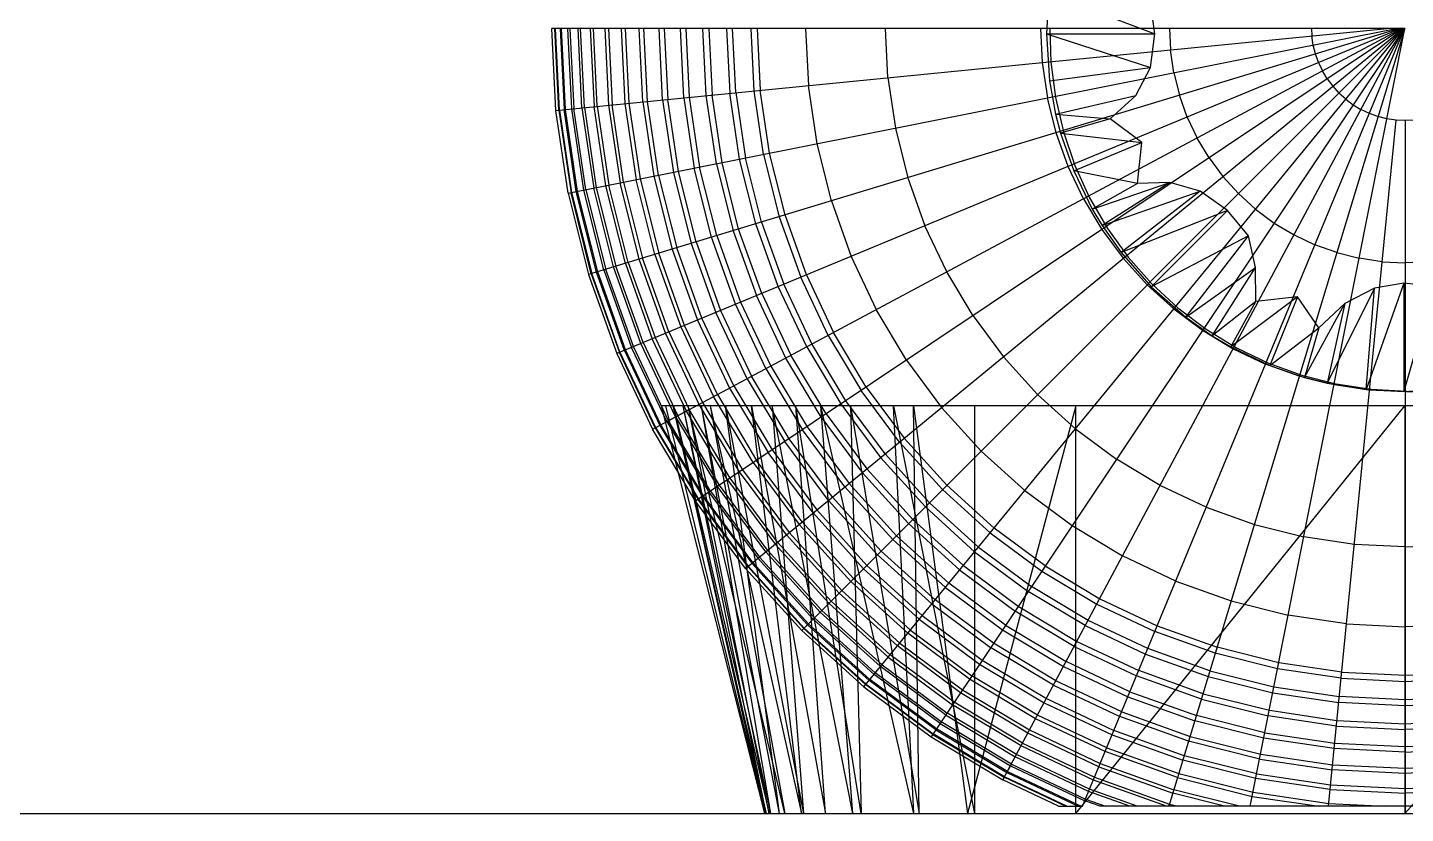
# Model space of a CAD drawing. Header units: inches. Extents: x 0 to 54693, y 0 to 31146.
# Drawn here: x 13587.7 to 13780.5, y 14948.3 to 15058.2 of the extents above; entities that cross this region are included whole.
import ezdxf

# ---------------------------------------------------------------- set-up
doc = ezdxf.new("R2010")
doc.units = ezdxf.units.IN
doc.header["$MEASUREMENT"] = 0
doc.layers.add('Added', color=3, linetype='Continuous')

msp = doc.modelspace()

# ---------------------------------------------------------------- linework, layer by layer
at = {"layer": 'Added', "linetype": 'Continuous', "lineweight": -2, "ltscale": 0.18}
for p, q in [((13730.58, 15062.96), (13730.26, 15057.32)), ((13730.58, 15062.96), (13745.43, 15057.32)), ((13745.43, 15057.32), (13744.84, 15061.34)), ((13780.41, 15058.07), (13661.05, 15058.07)), ((13661.61, 15046.62), (13661.05, 15058.07)), ((13662.03, 15046.66), (13661.47, 15058.07)), ((13662.11, 15046.67), (13661.55, 15058.07)), ((13661.61, 15046.62), (13777.92, 15058.07)), ((13662.22, 15058.07), (13662.78, 15046.74)), ((13662.95, 15046.75), (13662.39, 15058.07)), ((13663.86, 15046.84), (13663.31, 15058.07)), ((13663.33, 15035.03), (13779.2, 15058.07)), ((13663.57, 15058.07), (13664.12, 15046.87)), ((13665.27, 15046.98), (13664.72, 15058.07)), ((13665.61, 15047.01), (13665.07, 15058.07)), ((13779.63, 15058.07), (13666.18, 15023.66)), ((13666.44, 15058.07), (13666.98, 15047.15)), ((13667.41, 15047.19), (13666.87, 15058.07)), ((13668.46, 15058.07), (13668.98, 15047.35)), ((13668.97, 15058.07), (13669.49, 15047.4)), ((13779.85, 15058.07), (13670.13, 15012.63)), ((13670.75, 15058.07), (13671.26, 15047.57)), ((13671.33, 15058.07), (13671.84, 15047.63)), ((13673.79, 15047.82), (13673.29, 15058.07)), ((13674.44, 15047.88), (13673.94, 15058.07)), ((13676.55, 15048.09), (13676.06, 15058.07)), ((13779.99, 15058.07), (13676.17, 15002.58)), ((13676.78, 15058.07), (13677.27, 15048.16)), ((13679.52, 15048.38), (13679.04, 15058.07)), ((13679.81, 15058.07), (13680.28, 15048.46)), ((13780.08, 15058.07), (13681.16, 14991.98)), ((13682.66, 15048.69), (13682.2, 15058.07)), ((13683.01, 15058.07), (13683.47, 15048.77)), ((13685.5, 15058.07), (13685.95, 15049.02)), ((13686.79, 15049.1), (13686.34, 15058.07)), ((13688.14, 14982.57), (13780.15, 15058.07)), ((13689.36, 15049.35), (13688.93, 15058.07)), ((13689.78, 15058.07), (13690.21, 15049.44)), ((13696.56, 15058.07), (13696.95, 15050.1)), ((13704.7, 14966.01), (13780.25, 15058.07)), ((13708.07, 15051.2), (13707.73, 15058.07)), ((13708.74, 14986.61), (13780.21, 15058.07)), ((13780.29, 15058.07), (13714.11, 14959.03)), ((13724.16, 14953.01), (13780.32, 15058.07)), ((13729.41, 15058.07), (13729.65, 15053.32)), ((13730.72, 15058.07), (13730.86, 15053.36)), ((13735.31, 14949.32), (13780.35, 15058.07)), ((13780.38, 15058.07), (13747.39, 14949.32)), ((13747.45, 15058.07), (13747.6, 15055.09)), ((13758.77, 14949.32), (13780.41, 15058.07)), ((13767.33, 15058.07), (13767.38, 15057.04)), ((13730.26, 15057.32), (13744.8, 15052.63)), ((13730.26, 15057.32), (13730.69, 15050.77)), ((13730.26, 15057.32), (13745.43, 15057.32)), ((13744.8, 15052.63), (13745.43, 15057.32)), ((13767.57, 15055.76), (13767.38, 15057.04)), ((13767.88, 15054.51), (13767.57, 15055.76)), ((13748.07, 15051.88), (13747.6, 15055.09)), ((13768.32, 15053.3), (13767.88, 15054.51)), ((13729.65, 15053.32), (13730.38, 15048.36)), ((13730.69, 15050.77), (13744.8, 15052.63)), ((13730.86, 15053.36), (13731.5, 15048.44)), ((13742.76, 15048.69), (13744.8, 15052.63)), ((13748.07, 15051.88), (13748.86, 15048.74)), ((13768.32, 15053.3), (13768.87, 15052.13)), ((13769.53, 15051.03), (13768.87, 15052.13)), ((13698.16, 15041.95), (13696.95, 15050.1)), ((13708.07, 15051.2), (13709.12, 15044.13)), ((13730.69, 15050.77), (13731.53, 15046.11)), ((13769.53, 15051.03), (13770.3, 15049.99)), ((13770.3, 15049.99), (13771.17, 15049.04)), ((13676.55, 15048.09), (13678.06, 15037.96)), ((13678.76, 15038.1), (13677.27, 15048.16)), ((13679.52, 15048.38), (13680.98, 15038.54)), ((13680.28, 15048.46), (13681.73, 15038.69)), ((13684.08, 15039.15), (13682.66, 15048.69)), ((13684.87, 15039.31), (13683.47, 15048.77)), ((13687.32, 15039.8), (13685.95, 15049.02)), ((13686.79, 15049.1), (13688.14, 15039.96)), ((13690.67, 15040.47), (13689.36, 15049.35)), ((13691.51, 15040.63), (13690.21, 15049.44)), ((13731.6, 15043.5), (13730.38, 15048.36)), ((13731.5, 15048.44), (13732.62, 15043.61)), ((13731.53, 15046.11), (13742.76, 15048.69)), ((13739.18, 15045.43), (13742.76, 15048.69)), ((13749.95, 15045.69), (13748.86, 15048.74)), ((13772.12, 15048.17), (13771.17, 15049.04)), ((13772.12, 15048.17), (13773.16, 15047.4)), ((13663.33, 15035.03), (13661.61, 15046.62)), ((13662.03, 15046.66), (13663.74, 15035.11)), ((13662.11, 15046.67), (13663.82, 15035.13)), ((13664.48, 15035.26), (13662.78, 15046.74)), ((13664.65, 15035.29), (13662.95, 15046.75)), ((13665.55, 15035.47), (13663.86, 15046.84)), ((13665.8, 15035.52), (13664.12, 15046.87)), ((13665.27, 15046.98), (13666.93, 15035.74)), ((13665.61, 15047.01), (13667.27, 15035.81)), ((13668.62, 15036.08), (13666.98, 15047.15)), ((13667.41, 15047.19), (13669.04, 15036.16)), ((13668.98, 15047.35), (13670.6, 15036.47)), ((13671.1, 15036.57), (13669.49, 15047.4)), ((13671.26, 15047.57), (13672.84, 15036.92)), ((13671.84, 15047.63), (13673.42, 15037.03)), ((13673.79, 15047.82), (13675.34, 15037.42)), ((13675.98, 15037.54), (13674.44, 15047.88)), ((13731.53, 15046.11), (13732.23, 15043.42)), ((13731.53, 15046.11), (13739.18, 15045.43)), ((13773.16, 15047.4), (13774.26, 15046.74)), ((13775.43, 15046.19), (13774.26, 15046.74)), ((13776.64, 15045.75), (13775.43, 15046.19)), ((13709.12, 15044.13), (13710.85, 15037.21)), ((13739.18, 15045.43), (13732.23, 15043.42)), ((13743.6, 15042.13), (13739.18, 15045.43)), ((13749.95, 15045.69), (13751.34, 15042.76)), ((13769.72, 14949.32), (13779.17, 15045.25)), ((13777.89, 15045.44), (13776.64, 15045.75)), ((13779.17, 15045.25), (13777.89, 15045.44)), ((13780.46, 15045.19), (13779.17, 15045.25)), ((13781.74, 15045.25), (13780.46, 15045.19)), ((13780.46, 15045.19), (13780.46, 14948.32)), ((13733.29, 15038.79), (13731.6, 15043.5)), ((13732.23, 15043.42), (13734.07, 15038.18)), ((13732.23, 15043.42), (13743.6, 15042.13)), ((13732.62, 15043.61), (13734.22, 15038.91)), ((13753, 15039.98), (13751.34, 15042.76)), ((13690.67, 15040.47), (13692.86, 15031.75)), ((13693.68, 15032), (13691.51, 15040.63)), ((13700.16, 15033.97), (13698.16, 15041.95)), ((13734.07, 15038.18), (13743.6, 15042.13)), ((13742.98, 15036.38), (13743.6, 15042.13)), ((13683.4, 15028.88), (13680.98, 15038.54)), ((13684.13, 15029.11), (13681.73, 15038.69)), ((13684.08, 15039.15), (13686.42, 15029.8)), ((13687.19, 15030.03), (13684.87, 15039.31)), ((13689.58, 15030.76), (13687.32, 15039.8)), ((13690.38, 15031), (13688.14, 15039.96)), ((13735.43, 15034.26), (13733.29, 15038.79)), ((13734.22, 15038.91), (13736.28, 15034.39)), ((13753, 15039.98), (13754.93, 15037.38)), ((13673.27, 15025.81), (13670.6, 15036.47)), ((13671.1, 15036.57), (13673.76, 15025.96)), ((13675.46, 15026.47), (13672.84, 15036.92)), ((13673.42, 15037.03), (13676.02, 15026.64)), ((13675.34, 15037.42), (13677.89, 15027.21)), ((13675.98, 15037.54), (13678.52, 15027.4)), ((13678.06, 15037.96), (13680.55, 15028.02)), ((13681.23, 15028.23), (13678.76, 15038.1)), ((13710.85, 15037.21), (13713.26, 15030.49)), ((13734.07, 15038.18), (13736.67, 15032.83)), ((13742.98, 15036.38), (13734.07, 15038.18)), ((13736.67, 15032.83), (13747.51, 15036.52)), ((13747.51, 15036.52), (13738.05, 15030.52)), ((13747.51, 15036.52), (13742.98, 15036.38)), ((13751.78, 15035.32), (13747.51, 15036.52)), ((13754.93, 15037.38), (13757.11, 15034.98)), ((13663.33, 15035.03), (13666.18, 15023.66)), ((13666.58, 15023.78), (13663.74, 15035.11)), ((13663.82, 15035.13), (13666.66, 15023.81)), ((13667.3, 15024), (13664.48, 15035.26)), ((13667.47, 15024.05), (13664.65, 15035.29)), ((13668.34, 15024.32), (13665.55, 15035.47)), ((13665.8, 15035.52), (13668.59, 15024.39)), ((13669.69, 15024.73), (13666.93, 15035.74)), ((13667.27, 15035.81), (13670.02, 15024.83)), ((13671.34, 15025.23), (13668.62, 15036.08)), ((13671.75, 15025.35), (13669.04, 15036.16)), ((13742.98, 15036.38), (13736.67, 15032.83)), ((13738.05, 15030.52), (13751.78, 15035.32)), ((13751.78, 15035.32), (13740.69, 15026.75)), ((13755.57, 15032.62), (13751.78, 15035.32)), ((13757.11, 15034.98), (13759.51, 15032.8)), ((13700.16, 15033.97), (13702.93, 15026.21)), ((13735.43, 15034.26), (13738, 15029.96)), ((13736.28, 15034.39), (13738.78, 15030.1)), ((13736.67, 15032.83), (13738.05, 15030.52)), ((13755.57, 15032.62), (13740.69, 15026.75)), ((13744.91, 15021.96), (13755.57, 15032.62)), ((13758.5, 15029.06), (13755.57, 15032.62)), ((13759.51, 15032.8), (13762.11, 15030.87)), ((13692.72, 15021.98), (13689.58, 15030.76)), ((13690.38, 15031), (13693.5, 15022.31)), ((13692.86, 15031.75), (13695.88, 15023.29)), ((13696.67, 15023.62), (13693.68, 15032)), ((13762.11, 15030.87), (13764.89, 15029.21)), ((13686.75, 15019.51), (13683.4, 15028.88)), ((13684.13, 15029.11), (13687.46, 15019.81)), ((13686.42, 15029.8), (13689.67, 15020.72)), ((13690.42, 15021.03), (13687.19, 15030.03)), ((13716.31, 15024.04), (13713.26, 15030.49)), ((13738, 15029.96), (13740.99, 15025.94)), ((13738.05, 15030.52), (13740.69, 15026.75)), ((13738.78, 15030.1), (13741.69, 15026.08)), ((13758.5, 15029.06), (13744.91, 15021.96)), ((13749.76, 15017.7), (13758.5, 15029.06)), ((13759.52, 15024.65), (13758.5, 15029.06)), ((13764.89, 15029.21), (13767.82, 15027.82)), ((13677.89, 15027.21), (13681.44, 15017.31)), ((13682.04, 15017.56), (13678.52, 15027.4)), ((13680.55, 15028.02), (13684, 15018.37)), ((13681.23, 15028.23), (13684.66, 15018.65)), ((13740.69, 15026.75), (13744.91, 15021.96)), ((13770.87, 15026.73), (13767.82, 15027.82)), ((13673.84, 15014.16), (13670.02, 15024.83)), ((13671.34, 15025.23), (13675.11, 15014.69)), ((13671.75, 15025.35), (13675.51, 15014.85)), ((13676.97, 15015.46), (13673.27, 15025.81)), ((13677.44, 15015.66), (13673.76, 15025.96)), ((13675.46, 15026.47), (13679.09, 15016.34)), ((13679.63, 15016.56), (13676.02, 15026.64)), ((13702.93, 15026.21), (13706.45, 15018.77)), ((13740.99, 15025.94), (13744.35, 15022.22)), ((13741.69, 15026.08), (13744.98, 15022.36)), ((13770.87, 15026.73), (13774.01, 15025.94)), ((13777.22, 15025.47), (13774.01, 15025.94)), ((13777.22, 15025.47), (13780.46, 15025.31)), ((13783.69, 15025.47), (13780.46, 15025.31)), ((13666.66, 15023.81), (13666.18, 15023.66)), ((13666.18, 15023.66), (13670.13, 15012.63)), ((13666.58, 15023.78), (13670.51, 15012.79)), ((13670.59, 15012.82), (13666.66, 15023.81)), ((13671.21, 15013.07), (13667.3, 15024)), ((13671.37, 15013.14), (13667.47, 15024.05)), ((13668.34, 15024.32), (13672.22, 15013.49)), ((13672.46, 15013.59), (13668.59, 15024.39)), ((13673.52, 15014.03), (13669.69, 15024.73)), ((13699.72, 15015.17), (13695.88, 15023.29)), ((13696.67, 15023.62), (13700.48, 15015.58)), ((13719.98, 15017.91), (13716.31, 15024.04)), ((13749.76, 15017.7), (13759.52, 15024.65)), ((13753.46, 15015.11), (13759.52, 15024.65)), ((13759.57, 15019.89), (13759.52, 15024.65)), ((13690.42, 15021.03), (13694.5, 15012.38)), ((13696.71, 15013.56), (13692.72, 15021.98)), ((13697.45, 15013.96), (13693.5, 15022.31)), ((13744.35, 15022.22), (13748.07, 15018.86)), ((13744.91, 15021.96), (13749.76, 15017.7)), ((13744.98, 15022.36), (13748.63, 15019)), ((13776.15, 15021.78), (13769.53, 15008.48)), ((13776.15, 15021.78), (13771.98, 15019.61)), ((13780.26, 15022.48), (13774.98, 15007.6)), ((13774.98, 15007.6), (13776.15, 15021.78)), ((13780.26, 15022.48), (13776.15, 15021.78)), ((13784.44, 15022), (13780.26, 15022.48)), ((13780.26, 15022.48), (13780.26, 15007.32)), ((13784.44, 15022), (13780.26, 15007.32)), ((13691.01, 15010.51), (13686.75, 15019.51)), ((13687.46, 15019.81), (13691.68, 15010.88)), ((13693.79, 15012), (13689.67, 15020.72)), ((13759.57, 15019.89), (13753.46, 15015.11)), ((13765.39, 15020.53), (13756.07, 15013.56)), ((13756.07, 15013.56), (13759.57, 15019.89)), ((13765.39, 15020.53), (13759.57, 15019.89)), ((13765.39, 15020.53), (13761.53, 15010.96)), ((13768.37, 15016.24), (13765.39, 15020.53)), ((13766.36, 15009.29), (13771.98, 15019.61)), ((13771.98, 15019.61), (13768.37, 15016.24)), ((13771.98, 15019.61), (13769.53, 15008.48)), ((13681.44, 15017.31), (13685.93, 15007.8)), ((13686.51, 15008.11), (13682.04, 15017.56)), ((13688.38, 15009.11), (13684, 15018.37)), ((13684.66, 15018.65), (13689.01, 15009.45)), ((13710.69, 15011.71), (13706.45, 15018.77)), ((13719.98, 15017.91), (13724.23, 15012.18)), ((13748.07, 15018.86), (13752.09, 15015.87)), ((13748.63, 15019), (13752.59, 15016.01)), ((13749.76, 15017.7), (13753.46, 15015.11)), ((13681.67, 15005.52), (13676.97, 15015.46)), ((13677.44, 15015.66), (13682.12, 15005.76)), ((13679.09, 15016.34), (13683.69, 15006.6)), ((13684.21, 15006.88), (13679.63, 15016.56)), ((13705.05, 15007.94), (13700.48, 15015.58)), ((13752.09, 15015.87), (13756.39, 15013.3)), ((13752.59, 15016.01), (13756.83, 15013.43)), ((13761.53, 15010.96), (13768.37, 15016.24)), ((13768.37, 15016.24), (13766.36, 15009.29)), ((13677.13, 15003.1), (13672.22, 15013.49)), ((13677.36, 15003.22), (13672.46, 15013.59)), ((13678.38, 15003.76), (13673.52, 15014.03)), ((13673.84, 15014.16), (13678.68, 15003.93)), ((13679.89, 15004.57), (13675.11, 15014.69)), ((13675.51, 15014.85), (13680.27, 15004.78)), ((13696.71, 15013.56), (13701.5, 15005.57)), ((13702.19, 15006.03), (13697.45, 15013.96)), ((13699.72, 15015.17), (13704.34, 15007.47)), ((13753.46, 15015.11), (13756.07, 15013.56)), ((13756.07, 15013.56), (13761.53, 15010.96)), ((13756.39, 15013.3), (13760.92, 15011.16)), ((13756.83, 15013.43), (13761.31, 15011.28)), ((13670.13, 15012.63), (13675.14, 15002.03)), ((13675.51, 15002.23), (13670.51, 15012.79)), ((13670.59, 15012.82), (13675.58, 15002.27)), ((13671.21, 15013.07), (13676.17, 15002.58)), ((13676.32, 15002.67), (13671.37, 15013.14)), ((13698.75, 15003.73), (13693.79, 15012)), ((13699.42, 15004.18), (13694.5, 15012.38)), ((13710.69, 15011.71), (13715.59, 15005.09)), ((13724.23, 15012.18), (13729.02, 15006.89)), ((13694.24, 15000.72), (13689.01, 15009.45)), ((13691.01, 15010.51), (13696.12, 15001.98)), ((13691.68, 15010.88), (13696.76, 15002.4)), ((13765.63, 15009.47), (13760.92, 15011.16)), ((13761.31, 15011.28), (13765.97, 15009.59)), ((13761.53, 15010.96), (13766.36, 15009.29)), ((13770.49, 15008.25), (13765.63, 15009.47)), ((13765.97, 15009.59), (13770.78, 15008.37)), ((13685.93, 15007.8), (13691.34, 14998.78)), ((13686.51, 15008.11), (13691.88, 14999.14)), ((13688.38, 15009.11), (13693.65, 15000.32)), ((13709.69, 15000.25), (13704.34, 15007.47)), ((13705.05, 15007.94), (13710.36, 15000.8)), ((13766.36, 15009.29), (13769.53, 15008.48)), ((13769.53, 15008.48), (13774.98, 15007.6)), ((13775.45, 15007.51), (13770.49, 15008.25)), ((13770.78, 15008.37), (13775.69, 15007.63)), ((13774.98, 15007.6), (13780.26, 15007.32)), ((13780.46, 15007.27), (13775.45, 15007.51)), ((13775.69, 15007.63), (13780.65, 15007.38)), ((13780.26, 15007.32), (13786.13, 15007.66)), ((13780.46, 15007.27), (13785.46, 15007.51)), ((13682.12, 15005.76), (13687.75, 14996.38)), ((13689.23, 14997.37), (13683.69, 15006.6)), ((13684.21, 15006.88), (13689.71, 14997.69)), ((13701.5, 15005.57), (13707.05, 14998.08)), ((13707.7, 14998.61), (13702.19, 15006.03)), ((13729.02, 15006.89), (13734.31, 15002.1)), ((13883.43, 15005.32), (13676.4, 15005.32)), ((13690.85, 14948.32), (13676.4, 15005.32)), ((13676.98, 15005.32), (13690.85, 14948.32)), ((13677.13, 15003.1), (13678.38, 15003.76)), ((13677.98, 15005.32), (13690.85, 14948.32)), ((13677.98, 15005.32), (13691.04, 14948.32)), ((13678.1, 15005.32), (13690.85, 14948.32)), ((13678.1, 15005.32), (13691.44, 14948.32)), ((13678.38, 15003.76), (13684.22, 14994.02)), ((13680.27, 15004.78), (13678.68, 15003.93)), ((13684.5, 14994.21), (13678.68, 15003.93)), ((13691.04, 14948.32), (13679.45, 15005.32)), ((13691.69, 14948.32), (13679.45, 15005.32)), ((13685.65, 14994.98), (13679.89, 15004.57)), ((13691.44, 14948.32), (13680.14, 15005.32)), ((13693.66, 14948.32), (13680.14, 15005.32)), ((13686, 14995.21), (13680.27, 15004.78)), ((13687.32, 14996.1), (13681.67, 15005.52)), ((13691.69, 14948.32), (13682, 15005.32)), ((13692.93, 14948.32), (13682, 15005.32)), ((13683.21, 15005.32), (13693.66, 14948.32)), ((13683.21, 15005.32), (13695.98, 14948.32)), ((13685.35, 15005.32), (13696.27, 14948.32)), ((13692.93, 14948.32), (13685.35, 15005.32)), ((13695.98, 14948.32), (13688.97, 15005.32)), ((13688.97, 15005.32), (13699.36, 14948.32)), ((13691.86, 15005.32), (13696.27, 14948.32)), ((13703.17, 14948.32), (13691.86, 15005.32)), ((13704.32, 14948.32), (13695.2, 15005.32)), ((13699.36, 14948.32), (13695.2, 15005.32)), ((13703.17, 14948.32), (13698.67, 15005.32)), ((13711.71, 14948.32), (13698.67, 15005.32)), ((13698.75, 15003.73), (13704.49, 14995.98)), ((13699.42, 15004.18), (13705.12, 14996.5)), ((13702.82, 15005.32), (13712.44, 14948.32)), ((13702.82, 15005.32), (13704.32, 14948.32)), ((13708.87, 15005.32), (13720.17, 14948.32)), ((13711.71, 14948.32), (13708.87, 15005.32)), ((13712.44, 14948.32), (13711.67, 15005.32)), ((13711.67, 15005.32), (13719.19, 14948.32)), ((13721.12, 14998.99), (13715.59, 15005.09)), ((13734.35, 15005.32), (13719.19, 14948.32)), ((13720.17, 15005.32), (13720.17, 14948.32)), ((13734.35, 14948.32), (13734.35, 15005.32)), ((13734.35, 14948.32), (13780.4, 15005.32)), ((13780.4, 15005.32), (13780.4, 14948.32)), ((13780.4, 14948.32), (13831.09, 15005.32)), ((13675.14, 15002.03), (13675.58, 15002.27)), ((13681.16, 14991.98), (13675.14, 15002.03)), ((13675.51, 15002.23), (13676.32, 15002.67)), ((13675.51, 15002.23), (13681.51, 14992.21)), ((13675.58, 15002.27), (13681.58, 14992.26)), ((13676.17, 15002.58), (13682.14, 14992.63)), ((13682.28, 14992.73), (13676.32, 15002.67)), ((13677.13, 15003.1), (13683.04, 14993.24)), ((13683.26, 14993.38), (13677.36, 15003.22)), ((13702.05, 14993.98), (13696.12, 15001.98)), ((13696.76, 15002.4), (13702.65, 14994.47)), ((13734.31, 15002.1), (13740.04, 14997.85)), ((13699.75, 14992.09), (13693.65, 15000.32)), ((13700.3, 14992.55), (13694.24, 15000.72)), ((13709.69, 15000.25), (13715.73, 14993.6)), ((13716.33, 14994.2), (13710.36, 15000.8)), ((13697.61, 14990.33), (13691.34, 14998.78)), ((13691.88, 14999.14), (13698.11, 14990.75)), ((13713.31, 14991.18), (13707.05, 14998.08)), ((13713.9, 14991.77), (13707.7, 14998.61)), ((13721.12, 14998.99), (13727.22, 14993.46)), ((13746.17, 14994.18), (13740.04, 14997.85)), ((13693.87, 14987.27), (13687.32, 14996.1)), ((13687.75, 14996.38), (13694.26, 14987.59)), ((13689.23, 14997.37), (13695.64, 14988.72)), ((13696.09, 14989.09), (13689.71, 14997.69)), ((13710.97, 14988.84), (13704.49, 14995.98)), ((13705.12, 14996.5), (13711.54, 14989.41)), ((13690.98, 14984.9), (13684.22, 14994.02)), ((13691.25, 14985.12), (13684.5, 14994.21)), ((13685.65, 14994.98), (13692.31, 14985.99)), ((13692.64, 14986.26), (13686, 14995.21)), ((13708.74, 14986.61), (13702.05, 14993.98)), ((13702.65, 14994.47), (13709.28, 14987.15)), ((13716.33, 14994.2), (13722.93, 14988.23)), ((13752.62, 14991.13), (13746.17, 14994.18)), ((13688.47, 14982.83), (13681.51, 14992.21)), ((13681.58, 14992.26), (13688.53, 14982.89)), ((13682.14, 14992.63), (13689.05, 14983.31)), ((13689.18, 14983.42), (13682.28, 14992.73)), ((13683.04, 14993.24), (13689.89, 14984)), ((13683.26, 14993.38), (13690.09, 14984.17)), ((13706.63, 14984.5), (13699.75, 14992.09)), ((13707.14, 14985.01), (13700.3, 14992.55)), ((13715.73, 14993.6), (13722.38, 14987.56)), ((13727.22, 14993.46), (13733.84, 14988.56)), ((13688.14, 14982.57), (13681.16, 14991.98)), ((13704.67, 14982.54), (13697.61, 14990.33)), ((13705.13, 14983), (13698.11, 14990.75)), ((13720.21, 14984.92), (13713.31, 14991.18)), ((13720.74, 14985.57), (13713.9, 14991.77)), ((13752.62, 14991.13), (13759.34, 14988.72)), ((13702.87, 14980.74), (13695.64, 14988.72)), ((13696.09, 14989.09), (13703.28, 14981.15)), ((13718.11, 14982.36), (13710.97, 14988.84)), ((13711.54, 14989.41), (13718.63, 14982.99)), ((13730.07, 14982.92), (13722.93, 14988.23)), ((13733.84, 14988.56), (13740.9, 14984.32)), ((13759.34, 14988.72), (13766.26, 14986.99)), ((13692.64, 14986.26), (13700.13, 14978)), ((13693.87, 14987.27), (13701.25, 14979.12)), ((13694.26, 14987.59), (13701.61, 14979.48)), ((13709.28, 14987.15), (13706.63, 14984.5)), ((13716.11, 14979.92), (13708.74, 14986.61)), ((13716.6, 14980.52), (13709.28, 14987.15)), ((13722.38, 14987.56), (13729.6, 14982.21)), ((13773.33, 14985.94), (13766.26, 14986.99)), ((13690.98, 14984.9), (13698.61, 14976.48)), ((13698.85, 14976.72), (13691.25, 14985.12)), ((13692.31, 14985.99), (13699.83, 14977.7)), ((13707.14, 14985.01), (13696.01, 14973.88)), ((13706.63, 14984.5), (13714.22, 14977.62)), ((13707.14, 14985.01), (13714.68, 14978.17)), ((13720.21, 14984.92), (13727.7, 14979.37)), ((13720.74, 14985.57), (13728.16, 14980.06)), ((13780.46, 14985.59), (13773.33, 14985.94)), ((13780.46, 14985.59), (13787.58, 14985.94)), ((13696.01, 14973.88), (13688.14, 14982.57)), ((13688.47, 14982.83), (13696.31, 14974.18)), ((13688.53, 14982.89), (13696.37, 14974.24)), ((13689.05, 14983.31), (13696.84, 14974.71)), ((13696.97, 14974.83), (13689.18, 14983.42)), ((13689.89, 14984), (13697.61, 14975.48)), ((13697.8, 14975.67), (13690.09, 14984.17)), ((13702.87, 14980.74), (13704.67, 14982.54)), ((13712.46, 14975.48), (13704.67, 14982.54)), ((13712.88, 14975.98), (13705.13, 14983)), ((13718.63, 14982.99), (13726.31, 14977.29)), ((13730.07, 14982.92), (13737.71, 14978.35)), ((13748.34, 14980.8), (13740.9, 14984.32)), ((13710.85, 14973.51), (13702.87, 14980.74)), ((13711.22, 14973.96), (13703.28, 14981.15)), ((13724.53, 14974.63), (13716.6, 14980.52)), ((13718.11, 14982.36), (13725.86, 14976.62)), ((13729.6, 14982.21), (13737.3, 14977.59)), ((13748.34, 14980.8), (13756.1, 14978.03)), ((13709.4, 14971.74), (13701.25, 14979.12)), ((13709.72, 14972.13), (13701.61, 14979.48)), ((13716.11, 14979.92), (13724.11, 14973.99)), ((13735.69, 14974.58), (13727.7, 14979.37)), ((13736.09, 14975.32), (13728.16, 14980.06)), ((13697.8, 14975.67), (13698.85, 14976.72)), ((13707.25, 14969.12), (13698.85, 14976.72)), ((13708.12, 14970.18), (13699.83, 14977.7)), ((13700.13, 14978), (13708.39, 14970.51)), ((13714.22, 14977.62), (13722.45, 14971.52)), ((13722.85, 14972.11), (13714.68, 14978.17)), ((13726.31, 14977.29), (13734.51, 14972.37)), ((13737.3, 14977.59), (13745.42, 14973.75)), ((13737.71, 14978.35), (13745.75, 14974.54)), ((13756.1, 14978.03), (13764.08, 14976.03)), ((13696.84, 14974.71), (13705.44, 14966.92)), ((13696.97, 14974.83), (13705.55, 14967.05)), ((13697.61, 14975.48), (13706.13, 14967.76)), ((13706.3, 14967.96), (13697.8, 14975.67)), ((13707.03, 14968.85), (13698.61, 14976.48)), ((13712.46, 14975.48), (13720.91, 14969.21)), ((13712.88, 14975.98), (13721.27, 14969.75)), ((13734.13, 14971.66), (13725.86, 14976.62)), ((13744.44, 14971.37), (13736.09, 14975.32)), ((13772.23, 14974.82), (13764.08, 14976.03)), ((13772.23, 14974.82), (13780.46, 14974.41)), ((13788.68, 14974.82), (13780.46, 14974.41)), ((13696.01, 14973.88), (13704.7, 14966.01)), ((13704.96, 14966.34), (13696.31, 14974.18)), ((13705.02, 14966.4), (13696.37, 14974.24)), ((13719.5, 14967.1), (13710.85, 14973.51)), ((13711.22, 14973.96), (13719.82, 14967.58)), ((13724.11, 14973.99), (13732.64, 14968.88)), ((13724.53, 14974.63), (13733.01, 14969.55)), ((13735.69, 14974.58), (13744.11, 14970.59)), ((13753.88, 14970.73), (13745.42, 14973.75)), ((13745.75, 14974.54), (13754.13, 14971.55)), ((13718.23, 14965.19), (13709.4, 14971.74)), ((13709.72, 14972.13), (13718.51, 14965.62)), ((13731.24, 14966.25), (13722.45, 14971.52)), ((13731.58, 14966.88), (13722.85, 14972.11)), ((13734.13, 14971.66), (13742.85, 14967.54)), ((13734.51, 14972.37), (13743.16, 14968.29)), ((13753.13, 14968.25), (13744.44, 14971.37)), ((13762.76, 14969.38), (13754.13, 14971.55)), ((13707.25, 14969.12), (13716.34, 14962.37)), ((13708.12, 14970.18), (13717.11, 14963.52)), ((13717.34, 14963.87), (13708.39, 14970.51)), ((13720.91, 14969.21), (13729.93, 14963.8)), ((13721.27, 14969.75), (13730.24, 14964.38)), ((13741.94, 14965.33), (13733.01, 14969.55)), ((13744.11, 14970.59), (13752.89, 14967.45)), ((13762.6, 14968.54), (13753.88, 14970.73)), ((13771.57, 14968.08), (13762.76, 14969.38)), ((13714.86, 14960.15), (13705.55, 14967.05)), ((13715.37, 14960.91), (13706.13, 14967.76)), ((13715.51, 14961.13), (13706.3, 14967.96)), ((13716.15, 14962.09), (13707.03, 14968.85)), ((13728.73, 14961.56), (13719.5, 14967.1)), ((13729.01, 14962.08), (13719.82, 14967.58)), ((13732.64, 14968.88), (13741.64, 14964.62)), ((13751.93, 14964.29), (13742.85, 14967.54)), ((13752.16, 14965.06), (13743.16, 14968.29)), ((13752.89, 14967.45), (13761.93, 14965.19)), ((13753.13, 14968.25), (13762.09, 14966.01)), ((13771.48, 14967.23), (13762.6, 14968.54)), ((13771.48, 14967.23), (13780.46, 14966.78)), ((13771.57, 14968.08), (13780.46, 14967.64)), ((13780.46, 14967.64), (13789.34, 14968.08)), ((13780.46, 14966.78), (13789.43, 14967.23)), ((13704.7, 14966.01), (13714.11, 14959.03)), ((13714.34, 14959.38), (13704.96, 14966.34)), ((13705.02, 14966.4), (13714.39, 14959.45)), ((13714.76, 14960.01), (13705.44, 14966.92)), ((13727.65, 14959.54), (13718.23, 14965.19)), ((13718.51, 14965.62), (13727.89, 14959.99)), ((13731.24, 14966.25), (13740.5, 14961.87)), ((13740.78, 14962.53), (13731.58, 14966.88)), ((13741.94, 14965.33), (13751.24, 14962)), ((13752.16, 14965.06), (13761.44, 14962.74)), ((13761.93, 14965.19), (13771.15, 14963.82)), ((13762.09, 14966.01), (13771.23, 14964.66)), ((13726.7, 14957.76), (13717.11, 14963.52)), ((13726.91, 14958.14), (13717.34, 14963.87)), ((13729.93, 14963.8), (13739.44, 14959.31)), ((13730.24, 14964.38), (13739.69, 14959.91)), ((13741.64, 14964.62), (13751.01, 14961.27)), ((13751.93, 14964.29), (13761.28, 14961.95)), ((13780.46, 14963.36), (13771.15, 14963.82)), ((13780.46, 14964.2), (13771.23, 14964.66)), ((13789.68, 14964.66), (13780.46, 14964.2)), ((13789.76, 14963.82), (13780.46, 14963.36)), ((13716.15, 14962.09), (13725.89, 14956.25)), ((13726.06, 14956.55), (13716.34, 14962.37)), ((13738.47, 14956.96), (13728.73, 14961.56)), ((13738.69, 14957.5), (13729.01, 14962.08)), ((13750.15, 14958.42), (13740.5, 14961.87)), ((13740.78, 14962.53), (13750.36, 14959.1)), ((13760.67, 14958.85), (13751.01, 14961.27)), ((13760.82, 14959.6), (13751.24, 14962)), ((13770.82, 14960.53), (13761.28, 14961.95)), ((13761.44, 14962.74), (13770.9, 14961.34)), ((13770.9, 14961.34), (13780.46, 14960.87)), ((13780.46, 14960.87), (13790.01, 14961.34)), ((13714.34, 14959.38), (13724.36, 14953.38)), ((13724.4, 14953.45), (13714.39, 14959.45)), ((13714.76, 14960.01), (13724.72, 14954.04)), ((13724.8, 14954.19), (13714.86, 14960.15)), ((13715.37, 14960.91), (13725.23, 14955)), ((13725.35, 14955.23), (13715.51, 14961.13)), ((13737.59, 14954.84), (13727.65, 14959.54)), ((13727.89, 14959.99), (13737.79, 14955.31)), ((13739.44, 14959.31), (13749.34, 14955.76)), ((13749.53, 14956.39), (13739.69, 14959.91)), ((13760.82, 14959.6), (13770.59, 14958.15)), ((13770.82, 14960.53), (13780.46, 14960.06)), ((13790.09, 14960.53), (13780.46, 14960.06)), ((13714.11, 14959.03), (13724.16, 14953.01)), ((13736.82, 14952.98), (13726.7, 14957.76)), ((13726.91, 14958.14), (13736.98, 14953.38)), ((13738.69, 14957.5), (13748.77, 14953.89)), ((13760.09, 14955.93), (13750.15, 14958.42)), ((13750.36, 14959.1), (13760.23, 14956.63)), ((13770.51, 14957.39), (13760.67, 14958.85)), ((13780.46, 14956.9), (13770.51, 14957.39)), ((13770.59, 14958.15), (13780.46, 14957.67)), ((13780.46, 14957.67), (13790.32, 14958.15)), ((13780.46, 14956.9), (13790.4, 14957.39)), ((13736.16, 14951.39), (13725.89, 14956.25)), ((13736.29, 14951.71), (13726.06, 14956.55)), ((13748.6, 14953.33), (13738.47, 14956.96)), ((13759.55, 14953.21), (13749.34, 14955.76)), ((13759.67, 14953.85), (13749.53, 14956.39)), ((13760.09, 14955.93), (13770.22, 14954.42)), ((13760.23, 14956.63), (13770.29, 14955.14)), ((13724.72, 14954.04), (13725.35, 14955.23)), ((13724.72, 14954.04), (13734.69, 14949.32)), ((13724.8, 14954.19), (13735.09, 14949.32)), ((13725.23, 14955), (13735.62, 14950.09)), ((13725.35, 14955.23), (13735.72, 14950.33)), ((13737.59, 14954.84), (13747.94, 14951.14)), ((13737.79, 14955.31), (13748.09, 14951.63)), ((13748.77, 14953.89), (13759.16, 14951.29)), ((13759.67, 14953.85), (13770.01, 14952.31)), ((13780.46, 14953.92), (13770.22, 14954.42)), ((13770.29, 14955.14), (13780.46, 14954.64)), ((13780.46, 14954.64), (13790.62, 14955.14)), ((13790.69, 14954.42), (13780.46, 14953.92)), ((13724.4, 14953.45), (13724.16, 14953.01)), ((13731.95, 14949.32), (13724.16, 14953.01)), ((13732.92, 14949.32), (13724.36, 14953.38)), ((13733.12, 14949.32), (13724.4, 14953.45)), ((13742.96, 14949.32), (13736.29, 14951.71)), ((13747.04, 14949.32), (13736.82, 14952.98)), ((13736.98, 14953.38), (13747.48, 14949.62)), ((13757.27, 14949.32), (13748.09, 14951.63)), ((13748.6, 14953.33), (13759.05, 14950.71)), ((13769.95, 14951.66), (13759.55, 14953.21)), ((13769.95, 14951.66), (13780.46, 14951.15)), ((13770.01, 14952.31), (13780.46, 14951.8)), ((13780.46, 14951.8), (13790.9, 14952.31)), ((13790.96, 14951.66), (13780.46, 14951.15)), ((13737.75, 14949.32), (13735.62, 14950.09)), ((13735.72, 14950.33), (13738.52, 14949.32)), ((13741.94, 14949.32), (13736.16, 14951.39)), ((13755.18, 14949.32), (13747.94, 14951.14)), ((13759.05, 14950.71), (13768.41, 14949.32)), ((13759.16, 14951.29), (13769.76, 14949.71)), ((13769.76, 14949.71), (13777.69, 14949.32)), ((13578.66, 14948.32), (13978.66, 14948.32)), ((13731.95, 14949.32), (13735.31, 14949.32)), ((13823.16, 14949.32), (13737.75, 14949.32)), ((13747.39, 14949.32), (13747.48, 14949.62)), ((13747.48, 14949.62), (13748.66, 14949.32))]:
    msp.add_line(p, q, dxfattribs=at)

doc.saveas('drawing.dxf')
